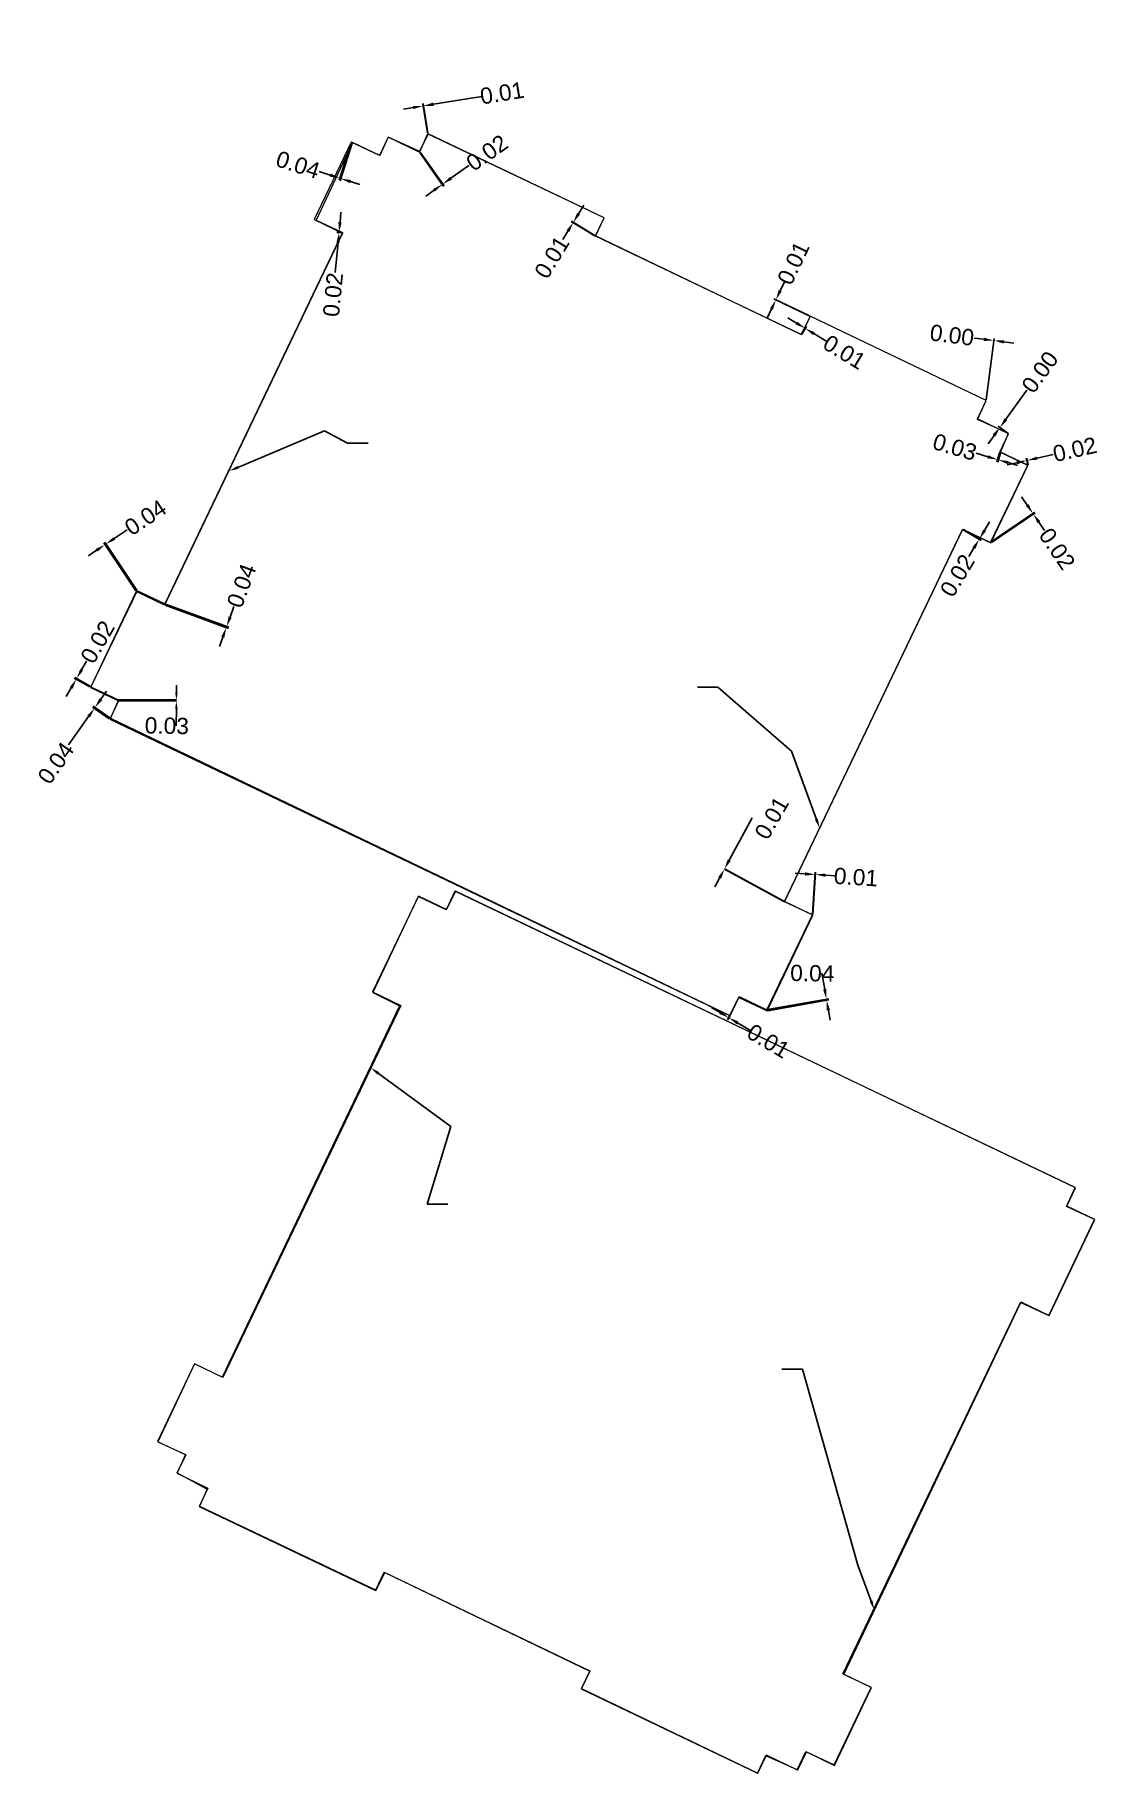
# Model space of a CAD drawing. Header units: metres. Extents: x 7511826.9 to 7511860.9, y 4693255.1 to 4693310.8.
import ezdxf
from ezdxf import colors
from ezdxf.entities.mleader import LeaderData, LeaderLine
from ezdxf.math import Vec2, Vec3

# ---------------------------------------------------------------- set-up
doc = ezdxf.new("R2010")
doc.units = ezdxf.units.M
for name, color, linetype, lineweight in [('dim', 7, 'Continuous', 0), ('kati 11 ekzekutim', 1, 'Continuous', 0), ('kati 11 ekzekutim pikat', 1, 'Continuous', 0), ('kati 11 projekt', 250, 'Continuous', 0)]:
    doc.layers.add(name, color=color, linetype=linetype, lineweight=lineweight)
doc.styles.get("Standard").update_dxf_attribs({"font": 'arial.ttf'})
doc.dimstyles.get("Standard").update_dxf_attribs({"dimtxt": 0.18, "dimasz": 0.18, "dimexe": 0.18, "dimexo": 0.0625, "dimgap": 0.09, "dimtad": 0, "dimtih": 1, "dimtoh": 1, "dimdec": 4, "dimzin": 0, "dimdsep": 46, "dimtxsty": 'Standard', "dimcen": 0.09, "dimadec": 0, "dimazin": 0, "dimtfac": 1, "dimtdec": 4, "dimtofl": 0, "dimtmove": 0, "dimatfit": 3, "dimfxl": 1, "dimtolj": 1, "dimtzin": 0, "dimarcsym": 0})

# ---------------------------------------------------------------- blocks, each defined once
blk = doc.blocks.new('*D66')
at = {"layer": 'Defpoints', "color": 0, "transparency": 16777216}
for p in [(7511858.611860547, 4693297.122342274), (7511858.648187622, 4693296.963661868), (7511858.664978767, 4693296.967505904, 662.325)]:
    blk.add_point(p, dxfattribs=at)
at = {"layer": 'dim', "color": 0, "lineweight": -2, "transparency": 16777216}
for p, q in [((7511858.299930298, 4693297.050931355), (7511857.988000048, 4693296.979520437)), ((7511858.642608644, 4693296.988031419), (7511858.595793091, 4693297.192526581)), ((7511858.659399789, 4693296.991875455), (7511858.612584235, 4693297.196370617)), ((7511858.940581942, 4693297.197597228), (7511859.460986943, 4693297.316734757))]:
    blk.add_line(p, q, dxfattribs=at)
at = {"layer": 'dim', "color": 0, "transparency": 16777216}
for points in [[(7511858.288028479, 4693297.10291973), (7511858.311832118, 4693296.998942981), (7511858.611860547, 4693297.122342274)], [(7511858.928680123, 4693297.249585603), (7511858.952483762, 4693297.145608854), (7511858.628651692, 4693297.126186309)]]:
    blk.add_solid(points, dxfattribs=at)
at = {"layer": 'dim', "color": 0, "transparency": 16777216, "insert": (7511860.151816165, 4693297.4748879), "char_height": 0.52, "attachment_point": 5, "rotation": 12.894651400279377}
blk.add_mtext('\\A1;0.02', dxfattribs=at)
blk = doc.blocks.new('*D93')
at = {"layer": 'Defpoints', "color": 0, "transparency": 16777216}
for p in [(7511850.581363425, 4693302.261886233), (7511851.675986332, 4693301.738694796), (7511851.678999998, 4693301.744999999, 643.937)]:
    blk.add_point(p, dxfattribs=at)
at = {"layer": 'dim', "color": 0, "lineweight": -2, "transparency": 16777216}
for p, q in [((7511850.722373325, 4693302.556907629), (7511850.860369559, 4693302.845623819)), ((7511850.443367191, 4693301.973170042), (7511850.305370957, 4693301.684453851)), ((7511851.653430379, 4693301.749475752), (7511850.516402282, 4693302.292935386)), ((7511851.656444045, 4693301.755780955), (7511850.519415949, 4693302.299240589))]:
    blk.add_line(p, q, dxfattribs=at)
at = {"layer": 'dim', "color": 0, "transparency": 16777216}
for points in [[(7511850.67425396, 4693302.579907001), (7511850.770492692, 4693302.533908256), (7511850.584377091, 4693302.268191436)], [(7511850.395247824, 4693301.996169414), (7511850.491486557, 4693301.95017067), (7511850.581363425, 4693302.261886233)]]:
    blk.add_solid(points, dxfattribs=at)
at = {"layer": 'dim', "color": 0, "transparency": 16777216, "insert": (7511851.145491572, 4693303.442157064), "char_height": 0.52, "attachment_point": 5, "rotation": 64.45383281616799}
blk.add_mtext('\\A1;0.01', dxfattribs=at)
blk = doc.blocks.new('*D94')
at = {"layer": 'Defpoints', "color": 0, "transparency": 16777216}
for p in [(7511857.675155567, 4693297.152937497), (7511857.746030823, 4693297.39506525), (7511857.777, 4693297.386000001, 665.457)]:
    blk.add_point(p, dxfattribs=at)
at = {"layer": 'dim', "color": 0, "lineweight": -2, "transparency": 16777216}
for p, q in [((7511857.368042536, 4693297.242835142), (7511856.992379095, 4693297.352798754)), ((7511857.73900757, 4693297.371072044), (7511857.654928598, 4693297.083837066)), ((7511857.769976746, 4693297.362006795), (7511857.685897774, 4693297.074771817)), ((7511858.013237774, 4693297.053974603), (7511858.320350805, 4693296.96407696))]:
    blk.add_line(p, q, dxfattribs=at)
at = {"layer": 'dim', "color": 0, "transparency": 16777216}
for points in [[(7511857.383025478, 4693297.294020647), (7511857.353059595, 4693297.191649636), (7511857.675155567, 4693297.152937497)], [(7511858.028220716, 4693297.105160109), (7511857.998254834, 4693297.002789098), (7511857.706124743, 4693297.143872248)]]:
    blk.add_solid(points, dxfattribs=at)
at = {"layer": 'dim', "color": 0, "transparency": 16777216, "insert": (7511856.309665361, 4693297.552641647), "char_height": 0.52, "attachment_point": 5, "rotation": 343.68427387334395}
blk.add_mtext('\\A1;0.03', dxfattribs=at)
blk = doc.blocks.new('*D96')
at = {"layer": 'Defpoints', "color": 0, "transparency": 16777216}
for p in [(7511857.55961015, 4693300.961615027), (7511857.31, 4693299.043, 643.937), (7511857.3144799, 4693299.042417169)]:
    blk.add_point(p, dxfattribs=at)
at = {"layer": 'dim', "color": 0, "lineweight": -2, "transparency": 16777216}
for p, q in [((7511857.242284375, 4693301.002898835), (7511856.924958602, 4693301.044182642)), ((7511857.313225297, 4693299.067791076), (7511857.568899007, 4693301.033013326)), ((7511857.317705197, 4693299.067208244), (7511857.573378907, 4693301.032430495)), ((7511857.881415824, 4693300.919748388), (7511858.198741598, 4693300.87846458))]:
    blk.add_line(p, q, dxfattribs=at)
at = {"layer": 'dim', "color": 0, "transparency": 16777216}
for points in [[(7511857.24916501, 4693301.055786464), (7511857.235403741, 4693300.950011205), (7511857.55961015, 4693300.961615027)], [(7511857.888296459, 4693300.972636018), (7511857.87453519, 4693300.866860759), (7511857.56409005, 4693300.961032196)]]:
    blk.add_solid(points, dxfattribs=at)
at = {"layer": 'dim', "color": 0, "transparency": 16777216, "insert": (7511856.220421245, 4693301.135842341), "char_height": 0.52, "attachment_point": 5, "rotation": 352.58750249354154}
blk.add_mtext('\\A1;0.00', dxfattribs=at)
blk = doc.blocks.new('*D97')
at = {"layer": 'Defpoints', "color": 0, "transparency": 16777216}
for p in [(7511857.752522334, 4693298.179750212), (7511858.026443627, 4693297.981468434), (7511858.029000001, 4693297.985, 643.937)]:
    blk.add_point(p, dxfattribs=at)
at = {"layer": 'dim', "color": 0, "lineweight": -2, "transparency": 16777216}
for p, q in [((7511857.942715274, 4693298.442496979), (7511858.618991539, 4693299.376755636)), ((7511858.006192439, 4693297.99612754), (7511857.694198914, 4693298.221968439)), ((7511858.008748814, 4693297.999659107), (7511857.696755288, 4693298.225500006)), ((7511857.564885767, 4693297.920535014), (7511857.377249202, 4693297.661319816))]:
    blk.add_line(p, q, dxfattribs=at)
at = {"layer": 'dim', "color": 0, "transparency": 16777216}
for points in [[(7511857.521683235, 4693297.951807775), (7511857.6080883, 4693297.889262253), (7511857.752522334, 4693298.179750212)], [(7511857.899512742, 4693298.473769739), (7511857.985917807, 4693298.411224218), (7511857.755078708, 4693298.183281779)]]:
    blk.add_solid(points, dxfattribs=at)
at = {"layer": 'dim', "color": 0, "transparency": 16777216, "insert": (7511859.035588551, 4693299.952273937), "char_height": 0.52, "attachment_point": 5, "rotation": 54.10057209068801}
blk.add_mtext('\\A1;0.00', dxfattribs=at)
blk = doc.blocks.new('*D98')
at = {"layer": 'Defpoints', "color": 0, "transparency": 16777216}
for p in [(7511856.559667038, 4693294.914129745), (7511856.568, 4693294.928000001, 665.352), (7511857.087678239, 4693294.59691158)]:
    blk.add_point(p, dxfattribs=at)
at = {"layer": 'dim', "color": 0, "lineweight": -2, "transparency": 16777216}
for p, q in [((7511856.581096991, 4693294.901255075), (7511857.149396501, 4693294.559832529)), ((7511856.589429952, 4693294.915125331), (7511857.157729464, 4693294.573702785)), ((7511857.260806981, 4693294.885085228), (7511857.425602763, 4693295.159388619)), ((7511856.922882457, 4693294.322608189), (7511856.758086676, 4693294.048304798))]:
    blk.add_line(p, q, dxfattribs=at)
at = {"layer": 'dim', "color": 0, "transparency": 16777216}
for points in [[(7511857.21508975, 4693294.912551192), (7511857.306524213, 4693294.857619264), (7511857.096011201, 4693294.610781836)], [(7511856.877165225, 4693294.350074152), (7511856.968599688, 4693294.295142225), (7511857.087678239, 4693294.59691158)]]:
    blk.add_solid(points, dxfattribs=at)
at = {"layer": 'dim', "color": 0, "transparency": 16777216, "insert": (7511856.393114887, 4693293.440807454), "char_height": 0.52, "attachment_point": 5, "rotation": 59.00342617817798}
blk.add_mtext('\\A1;0.02', dxfattribs=at)
blk = doc.blocks.new('*D99')
at = {"layer": 'Defpoints', "color": 0, "transparency": 16777216}
for p in [(7511858.808330649, 4693295.430648281), (7511857.448, 4693294.503, 665.449), (7511857.461825814, 4693294.48272542)]:
    blk.add_point(p, dxfattribs=at)
at = {"layer": 'dim', "color": 0, "lineweight": -2, "transparency": 16777216}
for p, q in [((7511858.628042949, 4693295.695027451), (7511858.44775525, 4693295.959406622)), ((7511857.468654622, 4693294.517084976), (7511858.867815962, 4693295.471213014)), ((7511857.482480437, 4693294.496810396), (7511858.881641776, 4693295.450938434)), ((7511859.002444162, 4693295.145994532), (7511859.182731861, 4693294.881615362))]:
    blk.add_line(p, q, dxfattribs=at)
at = {"layer": 'dim', "color": 0, "transparency": 16777216}
for points in [[(7511858.672106144, 4693295.7250754), (7511858.583979755, 4693295.664979502), (7511858.808330649, 4693295.430648281)], [(7511859.046507357, 4693295.176042481), (7511858.958380967, 4693295.115946583), (7511858.822156463, 4693295.410373702)]]:
    blk.add_solid(points, dxfattribs=at)
at = {"layer": 'dim', "color": 0, "transparency": 16777216, "insert": (7511859.582013466, 4693294.296097104), "char_height": 0.52, "attachment_point": 5, "rotation": 304.291192863931}
blk.add_mtext('\\A1;0.02', dxfattribs=at)
blk = doc.blocks.new('*D100')
at = {"layer": 'Defpoints', "color": 0, "transparency": 16777216}
for p in [(7511851.836056612, 4693283.869525798), (7511851.754999999, 4693282.574999999, 665.328), (7511851.767289162, 4693282.574230514)]:
    blk.add_point(p, dxfattribs=at)
at = {"layer": 'dim', "color": 0, "lineweight": -2, "transparency": 16777216}
for p, q in [((7511851.516682074, 4693283.889523405), (7511851.197307536, 4693283.909521012)), ((7511851.756562312, 4693282.599951136), (7511851.840556074, 4693283.941385068)), ((7511851.768851475, 4693282.599181651), (7511851.852845237, 4693283.940615583)), ((7511852.167720314, 4693283.848758706), (7511852.487094852, 4693283.828761099))]:
    blk.add_line(p, q, dxfattribs=at)
at = {"layer": 'dim', "color": 0, "transparency": 16777216}
for points in [[(7511851.520015009, 4693283.942752494), (7511851.513349139, 4693283.836294314), (7511851.836056612, 4693283.869525798)], [(7511852.171053248, 4693283.901987796), (7511852.164387379, 4693283.795529615), (7511851.848345775, 4693283.868756313)]]:
    blk.add_solid(points, dxfattribs=at)
at = {"layer": 'dim', "color": 0, "transparency": 16777216, "insert": (7511853.146973081, 4693283.787442884), "char_height": 0.52, "attachment_point": 5, "rotation": 356.4171075706054}
blk.add_mtext('\\A1;0.01', dxfattribs=at)
blk = doc.blocks.new('*D101')
at = {"layer": 'Defpoints', "color": 0, "transparency": 16777216}
for p in [(7511848.93900267, 4693284.047654121), (7511850.865130386, 4693283.005634842), (7511850.861, 4693282.997999999, 665.338)]:
    blk.add_point(p, dxfattribs=at)
at = {"layer": 'dim', "color": 0, "lineweight": -2, "transparency": 16777216}
for p, q in [((7511849.091266399, 4693284.329107061), (7511849.822448475, 4693285.680665608)), ((7511848.782608554, 4693283.75856634), (7511848.630344825, 4693283.477113402)), ((7511850.861, 4693282.997999999), (7511848.934872283, 4693284.040019278)), ((7511850.865130386, 4693283.005634842), (7511848.93900267, 4693284.047654121))]:
    blk.add_line(p, q, dxfattribs=at)
at = {"layer": 'dim', "color": 0, "transparency": 16777216}
for points in [[(7511849.044357575, 4693284.354484349), (7511849.138175223, 4693284.303729773), (7511848.93900267, 4693284.047654121)], [(7511848.73569973, 4693283.783943628), (7511848.829517378, 4693283.733189051), (7511848.934872283, 4693284.040019278)]]:
    blk.add_solid(points, dxfattribs=at)
at = {"layer": 'dim', "color": 0, "transparency": 16777216, "insert": (7511850.451860427, 4693285.680665608), "char_height": 0.52, "attachment_point": 5, "rotation": 59.99999999999999}
blk.add_mtext('\\A1;0.01', dxfattribs=at)
blk = doc.blocks.new('*D102')
at = {"layer": 'Defpoints', "color": 0, "transparency": 16777216}
for p in [(7511852.202845812, 4693279.879110694), (7511850.294, 4693279.544, 665.333), (7511850.3005147, 4693279.506891193)]:
    blk.add_point(p, dxfattribs=at)
at = {"layer": 'dim', "color": 0, "lineweight": -2, "transparency": 16777216}
for p, q in [((7511852.147513863, 4693280.194290603), (7511852.057292413, 4693280.708206866)), ((7511850.318623431, 4693279.548322808), (7511852.273761292, 4693279.891560382)), ((7511850.325138131, 4693279.511214001), (7511852.280275991, 4693279.854451575)), ((7511852.26469246, 4693279.526821978), (7511852.320024408, 4693279.211642068))]:
    blk.add_line(p, q, dxfattribs=at)
at = {"layer": 'dim', "color": 0, "transparency": 16777216}
for points in [[(7511852.200043849, 4693280.203512594), (7511852.094983878, 4693280.185068611), (7511852.202845812, 4693279.879110694)], [(7511852.317222446, 4693279.53604397), (7511852.212162475, 4693279.517599987), (7511852.209360512, 4693279.842001887)]]:
    blk.add_solid(points, dxfattribs=at)
at = {"layer": 'dim', "color": 0, "transparency": 16777216, "insert": (7511851.75019593, 4693280.708206866), "char_height": 0.52, "attachment_point": 5, "rotation": 359}
blk.add_mtext('\\A1;0.04', dxfattribs=at)
blk = doc.blocks.new('*D104')
at = {"layer": 'Defpoints', "color": 0, "transparency": 16777216}
for p in [(7511849.071921983, 4693279.289949848), (7511849.111, 4693279.356000001, 665.356), (7511849.11794495, 4693279.351891079)]:
    blk.add_point(p, dxfattribs=at)
at = {"layer": 'dim', "color": 0, "lineweight": -2, "transparency": 16777216}
for p, q in [((7511848.796513891, 4693279.452892728), (7511848.521105797, 4693279.61583561)), ((7511849.098270087, 4693279.334483743), (7511849.035259834, 4693279.227983028)), ((7511849.105215038, 4693279.330374821), (7511849.042204786, 4693279.223874106)), ((7511849.354275026, 4693279.122898046), (7511849.77372486, 4693278.874734081))]:
    blk.add_line(p, q, dxfattribs=at)
at = {"layer": 'dim', "color": 0, "transparency": 16777216}
for points in [[(7511848.823671037, 4693279.498794077), (7511848.769356743, 4693279.406991379), (7511849.071921983, 4693279.289949848)], [(7511849.381432174, 4693279.168799395), (7511849.327117879, 4693279.076996696), (7511849.078866934, 4693279.285840927)]]:
    blk.add_solid(points, dxfattribs=at)
at = {"layer": 'dim', "color": 0, "transparency": 16777216, "insert": (7511850.34276147, 4693278.538068359), "char_height": 0.52, "attachment_point": 5, "rotation": 329.38967603335396}
blk.add_mtext('\\A1;0.01', dxfattribs=at)
blk = doc.blocks.new('*D105')
at = {"layer": 'Defpoints', "color": 0, "transparency": 16777216}
for p in [(7511828.795738246, 4693289.220362864), (7511829.270451473, 4693288.842786499), (7511829.290999998, 4693288.872, 665.365)]:
    blk.add_point(p, dxfattribs=at)
at = {"layer": 'dim', "color": 0, "lineweight": -2, "transparency": 16777216}
for p, q in [((7511828.979841466, 4693289.482099382), (7511829.163944686, 4693289.743835899)), ((7511829.250003308, 4693288.857169563), (7511828.716299005, 4693289.232572588)), ((7511829.270551832, 4693288.886383063), (7511828.736847529, 4693289.261786088)), ((7511828.591086501, 4693288.929412846), (7511827.950875103, 4693288.019234837))]:
    blk.add_line(p, q, dxfattribs=at)
at = {"layer": 'dim', "color": 0, "transparency": 16777216}
for points in [[(7511828.547463749, 4693288.960096716), (7511828.634709254, 4693288.898728976), (7511828.775189721, 4693289.191149364)], [(7511828.936218713, 4693289.512783252), (7511829.023464219, 4693289.451415512), (7511828.795738246, 4693289.220362864)]]:
    blk.add_solid(points, dxfattribs=at)
at = {"layer": 'dim', "color": 0, "transparency": 16777216, "insert": (7511827.542224979, 4693287.438263683), "char_height": 0.52, "attachment_point": 5, "rotation": 54.8777755320255}
blk.add_mtext('\\A1;0.04', dxfattribs=at)
blk = doc.blocks.new('*D106')
at = {"layer": 'Defpoints', "color": 0, "transparency": 16777216}
for p in [(7511829.550864575, 4693289.429190307), (7511829.551, 4693289.464, 665.446), (7511831.398521654, 4693289.456812353)]:
    blk.add_point(p, dxfattribs=at)
at = {"layer": 'dim', "color": 0, "lineweight": -2, "transparency": 16777216}
for p, q in [((7511831.39945535, 4693289.696810537), (7511831.400389045, 4693289.936808721)), ((7511829.550864575, 4693289.429190307), (7511831.39838623, 4693289.42200266)), ((7511829.551, 4693289.464), (7511831.398521654, 4693289.456812353)), ((7511831.397452535, 4693289.182004476), (7511831.395307219, 4693288.630569648))]:
    blk.add_line(p, q, dxfattribs=at)
at = {"layer": 'dim', "color": 0, "transparency": 16777216}
for points in [[(7511831.359455653, 4693289.696966153), (7511831.439455047, 4693289.696654921), (7511831.398521654, 4693289.456812353)], [(7511831.357452838, 4693289.182160092), (7511831.437452232, 4693289.18184886), (7511831.39838623, 4693289.42200266)]]:
    blk.add_solid(points, dxfattribs=at)
at = {"layer": 'dim', "color": 0, "transparency": 16777216, "insert": (7511831.093604162, 4693288.630569648), "char_height": 0.52, "attachment_point": 5, "rotation": 359}
blk.add_mtext('\\A1;0.03', dxfattribs=at)
blk = doc.blocks.new('*D107')
at = {"layer": 'Defpoints', "color": 0, "transparency": 16777216}
for p in [(7511828.206222709, 4693290.143197603), (7511828.648705933, 4693289.860594509), (7511828.661, 4693289.882, 665.486)]:
    blk.add_point(p, dxfattribs=at)
at = {"layer": 'dim', "color": 0, "lineweight": -2, "transparency": 16777216}
for p, q in [((7511828.365596186, 4693290.420686513), (7511828.524969663, 4693290.698175422)), ((7511828.034555165, 4693289.844303202), (7511827.875181689, 4693289.566814292)), ((7511828.627027111, 4693289.873045562), (7511828.131493637, 4693290.157651143)), ((7511828.639321179, 4693289.894451053), (7511828.143787705, 4693290.179056635))]:
    blk.add_line(p, q, dxfattribs=at)
at = {"layer": 'dim', "color": 0, "transparency": 16777216}
for points in [[(7511828.319348035, 4693290.447248759), (7511828.411844338, 4693290.394124267), (7511828.206222709, 4693290.143197603)], [(7511827.988307014, 4693289.870865447), (7511828.080803317, 4693289.817740955), (7511828.193928642, 4693290.121792112)]]:
    blk.add_solid(points, dxfattribs=at)
at = {"layer": 'dim', "color": 0, "transparency": 16777216, "insert": (7511828.877932721, 4693291.312727707), "char_height": 0.52, "attachment_point": 5, "rotation": 60.12944836900048}
blk.add_mtext('\\A1;0.02', dxfattribs=at)
blk = doc.blocks.new('*D108')
at = {"layer": 'Defpoints', "color": 0, "transparency": 16777216}
for p in [(7511829.11318949, 4693294.427572321), (7511830.115480157, 4693292.927933564), (7511830.147000001, 4693292.949000001, 665.473)]:
    blk.add_point(p, dxfattribs=at)
at = {"layer": 'dim', "color": 0, "lineweight": -2, "transparency": 16777216}
for p, q in [((7511829.410757965, 4693294.626453621), (7511829.821126373, 4693294.90072529)), ((7511828.847140858, 4693294.249757458), (7511828.581092225, 4693294.071942594)), ((7511830.10158837, 4693292.948718613), (7511829.073181146, 4693294.487433263)), ((7511830.133108214, 4693292.96978505), (7511829.10470099, 4693294.5084997))]:
    blk.add_line(p, q, dxfattribs=at)
at = {"layer": 'dim', "color": 0, "transparency": 16777216}
for points in [[(7511828.817505048, 4693294.294098896), (7511828.876776669, 4693294.205416019), (7511829.11318949, 4693294.427572321)], [(7511829.381122155, 4693294.67079506), (7511829.440393777, 4693294.582112183), (7511829.144709334, 4693294.448638758)]]:
    blk.add_solid(points, dxfattribs=at)
at = {"layer": 'dim', "color": 0, "transparency": 16777216, "insert": (7511830.411669039, 4693295.295417278), "char_height": 0.52, "attachment_point": 5, "rotation": 33.756974871744276}
blk.add_mtext('\\A1;0.04', dxfattribs=at)
blk = doc.blocks.new('*D109')
at = {"layer": 'Defpoints', "color": 0, "transparency": 16777216}
for p in [(7511831.017638867, 4693292.496529271), (7511831.031000001, 4693292.533000001, 665.48), (7511832.994116251, 4693291.77244225)]:
    blk.add_point(p, dxfattribs=at)
at = {"layer": 'dim', "color": 0, "lineweight": -2, "transparency": 16777216}
for p, q in [((7511831.04111316, 4693292.487929409), (7511833.061722213, 4693291.747674651)), ((7511831.054474294, 4693292.52440014), (7511833.075083349, 4693291.78414538)), ((7511833.117555605, 4693292.10938392), (7511833.240937643, 4693292.446169144)), ((7511832.884038033, 4693291.471971309), (7511832.773959816, 4693291.171500369))]:
    blk.add_line(p, q, dxfattribs=at)
at = {"layer": 'dim', "color": 0, "transparency": 16777216}
for points in [[(7511833.067477114, 4693292.127730289), (7511833.167634096, 4693292.09103755), (7511833.007477387, 4693291.808912979)], [(7511832.833959544, 4693291.490317678), (7511832.934116524, 4693291.453624939), (7511832.994116251, 4693291.77244225)]]:
    blk.add_solid(points, dxfattribs=at)
at = {"layer": 'dim', "color": 0, "transparency": 16777216, "insert": (7511833.485275997, 4693293.113118297), "char_height": 0.52, "attachment_point": 5, "rotation": 69.87957582863261}
blk.add_mtext('\\A1;0.04', dxfattribs=at)
blk = doc.blocks.new('*D110')
at = {"layer": 'Defpoints', "color": 0, "transparency": 16777216}
for p in [(7511836.605007072, 4693304.434479421), (7511836.712175519, 4693304.405024175), (7511836.714000001, 4693304.424, 665.474)]:
    blk.add_point(p, dxfattribs=at)
at = {"layer": 'dim', "color": 0, "lineweight": -2, "transparency": 16777216}
for p, q in [((7511836.635633109, 4693304.753010496), (7511836.666259145, 4693305.071541572)), ((7511836.687290279, 4693304.407416834), (7511836.531513099, 4693304.422394454)), ((7511836.689114761, 4693304.426392659), (7511836.533337581, 4693304.44137028)), ((7511836.572556552, 4693304.096972521), (7511836.480176006, 4693303.136153644))]:
    blk.add_line(p, q, dxfattribs=at)
at = {"layer": 'dim', "color": 0, "transparency": 16777216}
for points in [[(7511836.582544597, 4693304.758114836), (7511836.688721622, 4693304.747906158), (7511836.605007072, 4693304.434479421)], [(7511836.51946804, 4693304.10207686), (7511836.625645066, 4693304.091868182), (7511836.60318259, 4693304.415503597)]]:
    blk.add_solid(points, dxfattribs=at)
at = {"layer": 'dim', "color": 0, "transparency": 16777216, "insert": (7511836.412348787, 4693302.430705629), "char_height": 0.52, "attachment_point": 5, "rotation": 84.50802313906144}
blk.add_mtext('\\A1;0.02', dxfattribs=at)
blk = doc.blocks.new('*D112')
at = {"layer": 'Defpoints', "color": 0, "transparency": 16777216}
for p in [(7511836.996378617, 4693307.317364916), (7511837.035, 4693307.305, 665.472), (7511836.626074433, 4693306.160732791)]:
    blk.add_point(p, dxfattribs=at)
at = {"layer": 'dim', "color": 0, "lineweight": -2, "transparency": 16777216}
for p, q in [((7511836.988755828, 4693307.293555399), (7511836.604120798, 4693306.092161383)), ((7511837.027377211, 4693307.281190483), (7511836.642742181, 4693306.079796467)), ((7511836.321312621, 4693306.2583045), (7511835.965389501, 4693306.372255875)), ((7511836.969457626, 4693306.050796164), (7511837.274219437, 4693305.953224455))]:
    blk.add_line(p, q, dxfattribs=at)
at = {"layer": 'dim', "color": 0, "transparency": 16777216}
for points in [[(7511836.337574573, 4693306.309098136), (7511836.30505067, 4693306.207510864), (7511836.626074433, 4693306.160732791)], [(7511836.985719578, 4693306.1015898), (7511836.953195675, 4693306.000002529), (7511836.664695816, 4693306.148367874)]]:
    blk.add_solid(points, dxfattribs=at)
at = {"layer": 'dim', "color": 0, "transparency": 16777216, "insert": (7511835.288915987, 4693306.588833789), "char_height": 0.52, "attachment_point": 5, "rotation": 342.2471548126413}
blk.add_mtext('\\A1;0.04', dxfattribs=at)
blk = doc.blocks.new('*D114')
at = {"layer": 'Defpoints', "color": 0, "transparency": 16777216}
for p in [(7511839.171324668, 4693306.997818999), (7511839.189999999, 4693307.010999999, 665.468), (7511839.905153781, 4693305.958102515)]:
    blk.add_point(p, dxfattribs=at)
at = {"layer": 'dim', "color": 0, "lineweight": -2, "transparency": 16777216}
for p, q in [((7511839.185740588, 4693306.977393984), (7511839.946671633, 4693305.899278472)), ((7511839.20441592, 4693306.990574984), (7511839.965346965, 4693305.912459472)), ((7511840.185269302, 4693306.1558073), (7511840.761825455, 4693306.562739092)), ((7511839.643713592, 4693305.773578729), (7511839.382273403, 4693305.589054942))]:
    blk.add_line(p, q, dxfattribs=at)
at = {"layer": 'dim', "color": 0, "transparency": 16777216}
for points in [[(7511839.612959628, 4693305.817152093), (7511839.674467556, 4693305.730005364), (7511839.905153781, 4693305.958102515)], [(7511840.154515338, 4693306.199380665), (7511840.216023266, 4693306.112233936), (7511839.923829113, 4693305.971283515)]]:
    blk.add_solid(points, dxfattribs=at)
at = {"layer": 'dim', "color": 0, "transparency": 16777216, "insert": (7511841.340834777, 4693306.971402324), "char_height": 0.52, "attachment_point": 5, "rotation": 35.21434130063848}
blk.add_mtext('\\A1;0.02', dxfattribs=at)
blk = doc.blocks.new('*D115')
at = {"layer": 'Defpoints', "color": 0, "transparency": 16777216}
for p in [(7511839.307534276, 4693308.475690478), (7511839.438, 4693307.582, 665.483), (7511839.451737458, 4693307.58422216)]:
    blk.add_point(p, dxfattribs=at)
at = {"layer": 'dim', "color": 0, "lineweight": -2, "transparency": 16777216}
for p, q in [((7511839.623428118, 4693308.526789207), (7511841.171048624, 4693308.777131027)), ((7511838.977902974, 4693308.42236959), (7511838.662009132, 4693308.371270862)), ((7511839.434007912, 4693307.606679207), (7511839.282299604, 4693308.544544433)), ((7511839.44774537, 4693307.608901367), (7511839.296037062, 4693308.546766593))]:
    blk.add_line(p, q, dxfattribs=at)
at = {"layer": 'dim', "color": 0, "transparency": 16777216}
for points in [[(7511838.96938652, 4693308.475018565), (7511838.986419429, 4693308.369720617), (7511839.293796818, 4693308.473468319)], [(7511839.614911664, 4693308.579438181), (7511839.631944573, 4693308.474140233), (7511839.307534276, 4693308.475690478)]]:
    blk.add_solid(points, dxfattribs=at)
at = {"layer": 'dim', "color": 0, "transparency": 16777216, "insert": (7511841.823735187, 4693308.882709069), "char_height": 0.52, "attachment_point": 5, "rotation": 9.18852740977954}
blk.add_mtext('\\A1;0.01', dxfattribs=at)
blk = doc.blocks.new('*D117')
at = {"layer": 'Defpoints', "color": 0, "transparency": 16777216}
for p in [(7511844.101831451, 4693304.746893361), (7511844.809818096, 4693304.301541249), (7511844.815000001, 4693304.310000001, 665.378)]:
    blk.add_point(p, dxfattribs=at)
at = {"layer": 'dim', "color": 0, "lineweight": -2, "transparency": 16777216}
for p, q in [((7511844.268992914, 4693305.019761544), (7511844.436154375, 4693305.292629728)), ((7511844.78850027, 4693304.314600739), (7511844.035254205, 4693304.776045939)), ((7511844.793682175, 4693304.32305949), (7511844.04043611, 4693304.78450469)), ((7511843.929488083, 4693304.465566427), (7511843.762326621, 4693304.192698242))]:
    blk.add_line(p, q, dxfattribs=at)
at = {"layer": 'dim', "color": 0, "transparency": 16777216}
for points in [[(7511843.884010053, 4693304.493426669), (7511843.974966114, 4693304.437706183), (7511844.096649545, 4693304.738434609)], [(7511844.223514883, 4693305.047621788), (7511844.314470944, 4693304.991901301), (7511844.101831451, 4693304.746893361)]]:
    blk.add_solid(points, dxfattribs=at)
at = {"layer": 'dim', "color": 0, "transparency": 16777216, "insert": (7511843.416944643, 4693303.628909485), "char_height": 0.52, "attachment_point": 5, "rotation": 58.507995946455466}
blk.add_mtext('\\A1;0.01', dxfattribs=at)
blk = doc.blocks.new('*D119')
at = {"layer": 'Defpoints', "color": 0, "transparency": 16777216}
for p in [(7511851.395573542, 4693301.152291635), (7511851.400999999, 4693301.149, 643.937), (7511851.518403707, 4693301.354784517)]:
    blk.add_point(p, dxfattribs=at)
at = {"layer": 'dim', "color": 0, "lineweight": -2, "transparency": 16777216}
for p, q in [((7511851.244804626, 4693301.520746993), (7511850.971205547, 4693301.686709468)), ((7511851.408539361, 4693301.173666563), (7511851.555745265, 4693301.416344309)), ((7511851.413965818, 4693301.170374928), (7511851.561171721, 4693301.413052674)), ((7511851.797429243, 4693301.185530405), (7511852.211261301, 4693300.934504002))]:
    blk.add_line(p, q, dxfattribs=at)
at = {"layer": 'dim', "color": 0, "transparency": 16777216}
for points in [[(7511851.27246504, 4693301.566346839), (7511851.217144214, 4693301.475147145), (7511851.518403707, 4693301.354784517)], [(7511851.825089657, 4693301.231130254), (7511851.76976883, 4693301.139930559), (7511851.523830164, 4693301.351492882)]]:
    blk.add_solid(points, dxfattribs=at)
at = {"layer": 'dim', "color": 0, "transparency": 16777216, "insert": (7511852.776560206, 4693300.59159932), "char_height": 0.52, "attachment_point": 5, "rotation": 328.75941716392276}
blk.add_mtext('\\A1;0.01', dxfattribs=at)

msp = doc.modelspace()

# ---------------------------------------------------------------- linework, layer by layer
at = {"layer": 'kati 11 ekzekutim', "elevation": 643.937, "flags": 128}
msp.add_lwpolyline([(7511849.111, 4693279.356), (7511849.404, 4693279.962), (7511850.294, 4693279.544), (7511851.755, 4693282.575), (7511850.861, 4693282.998), (7511856.568, 4693294.928), (7511857.448, 4693294.503), (7511858.651, 4693296.974), (7511857.777, 4693297.386), (7511858.029, 4693297.985), (7511857.037, 4693298.438), (7511857.31, 4693299.043), (7511851.679, 4693301.745), (7511851.401, 4693301.149), (7511844.815, 4693304.31), (7511845.091, 4693304.894), (7511839.438, 4693307.582), (7511839.19, 4693307.011), (7511838.181, 4693307.474), (7511837.91, 4693306.891), (7511837.035, 4693307.305), (7511835.867, 4693304.819), (7511836.714, 4693304.424), (7511831.031, 4693292.533), (7511830.147, 4693292.949), (7511828.661, 4693289.882), (7511829.551, 4693289.464), (7511829.291, 4693288.872), (7511849.111, 4693279.356)], dxfattribs=at)
at = {"layer": 'kati 11 ekzekutim', "flags": 128}
msp.add_lwpolyline([(7511838.069, 4693261.529), (7511844.628, 4693258.364), (7511844.36, 4693257.811), (7511850.004, 4693255.106), (7511850.273, 4693255.66), (7511851.287, 4693255.206), (7511851.56, 4693255.788), (7511852.456, 4693255.352), (7511853.642, 4693257.844), (7511852.761, 4693258.261), (7511858.422, 4693270.175), (7511859.315, 4693269.751), (7511860.782, 4693272.823), (7511859.889, 4693273.243), (7511860.159, 4693273.847), (7511840.305, 4693283.335), (7511840.03, 4693282.735), (7511839.132, 4693283.166), (7511837.69, 4693280.092), (7511838.542, 4693279.668), (7511832.861, 4693267.78), (7511831.979, 4693268.21), (7511830.809, 4693265.706), (7511831.691, 4693265.303), (7511831.424, 4693264.721), (7511832.386, 4693264.197), (7511832.133, 4693263.652), (7511837.794, 4693260.967)], close=True, dxfattribs=at)
at = {"layer": 'kati 11 projekt', "flags": 128}
for points in [[(7511829.270451475, 4693288.8427865), (7511849.11794495, 4693279.351891078), (7511849.398357901, 4693279.938294574), (7511850.3005147, 4693279.506891193), (7511851.767289163, 4693282.574230515), (7511850.865130386, 4693283.005634842), (7511856.559667039, 4693294.914129745), (7511857.461825814, 4693294.48272542), (7511858.648187622, 4693296.963661868), (7511857.746030822, 4693297.395065249), (7511858.026443626, 4693297.981468434), (7511857.034067085, 4693298.456013962), (7511857.314479899, 4693299.042417169), (7511851.675986333, 4693301.738694796), (7511851.395573542, 4693301.152291635), (7511844.809818095, 4693304.301541248), (7511845.090231013, 4693304.887944349), (7511839.451737458, 4693307.58422216), (7511839.171324668, 4693306.997819), (7511838.17895014, 4693307.472363831), (7511837.898537349, 4693306.885960671), (7511836.996378617, 4693307.317364916), (7511835.810016809, 4693304.836428468), (7511836.712175517, 4693304.405024175), (7511831.017638865, 4693292.49652927), (7511830.115480157, 4693292.927933563), (7511828.648705932, 4693289.860594509), (7511829.550864575, 4693289.429190307)], [(7511860.173308415, 4693273.84358567), (7511840.325830713, 4693283.334514071), (7511840.045403516, 4693282.748114862), (7511839.143246717, 4693283.179518242), (7511837.676472256, 4693280.11217892), (7511838.57863103, 4693279.680774594), (7511832.884082763, 4693267.772287768), (7511831.981924705, 4693268.203693594), (7511830.795558775, 4693265.722759116), (7511831.697714858, 4693265.291354237), (7511831.417301081, 4693264.704951518), (7511832.409676927, 4693264.230404165), (7511832.12926314, 4693263.644001422), (7511837.76775213, 4693260.947714605), (7511838.048165895, 4693261.534117299), (7511844.633916109, 4693258.384856742), (7511844.353502218, 4693257.798454109), (7511849.991991293, 4693255.102166926), (7511850.272405057, 4693255.688569622), (7511851.264778797, 4693255.214023142), (7511851.545192561, 4693255.800425836), (7511852.447350577, 4693255.369020091), (7511853.633716506, 4693257.849954568), (7511852.731558515, 4693258.281360361), (7511858.426114955, 4693270.189845804), (7511859.328272947, 4693269.758440011), (7511860.795052268, 4693272.825776628), (7511859.892894343, 4693273.25718233)]]:
    msp.add_lwpolyline(points, close=True, dxfattribs=at)

# ---------------------------------------------------------------- dimensions: what is measured, and where the dimension line sits
at = {"layer": 'dim', "color": 5}
for base, p1, p2, angle, picture, middle in [((7511839.307534276, 4693308.475690478), (7511839.438, 4693307.582, 665.483), (7511839.451737458, 4693307.58422216), 9.188527409779542, '*D115', (7511841.823735187, 4693308.882709069)), ((7511839.905153781, 4693305.958102515), (7511839.19, 4693307.011, 665.468), (7511839.171324668, 4693306.997819), 215.21434264674417, '*D114', (7511841.340834777, 4693306.971402324)), ((7511836.626074433, 4693306.160732791), (7511837.035, 4693307.305, 665.472), (7511836.996378617, 4693307.317364916), 162.2471548126413, '*D112', (7511835.288915987, 4693306.588833789)), ((7511844.101831451, 4693304.746893361), (7511844.809818095, 4693304.301541248), (7511844.815, 4693304.31, 665.378), 58.507995946455466, '*D117', (7511843.416944643, 4693303.628909485)), ((7511836.605007072, 4693304.434479421), (7511836.712175517, 4693304.405024175), (7511836.714, 4693304.424, 665.474), 84.50802313906144, '*D110', (7511836.412348787, 4693302.430705629)), ((7511850.581363425, 4693302.261886233), (7511851.679, 4693301.745, 643.937), (7511851.675986333, 4693301.738694796), 244.45383281616796, '*D93', (7511851.145491572, 4693303.442157064)), ((7511851.518403707, 4693301.354784517), (7511851.401, 4693301.149, 643.937), (7511851.395573542, 4693301.152291635), 148.75941716392273, '*D119', (7511852.776560206, 4693300.59159932)), ((7511857.55961015, 4693300.961615027), (7511857.314479899, 4693299.042417169), (7511857.31, 4693299.043, 643.937), 172.58750249354156, '*D96', (7511856.220421245, 4693301.135842341)), ((7511857.752522334, 4693298.179750212), (7511858.029, 4693297.985, 643.937), (7511858.026443626, 4693297.981468434), 234.10056491384594, '*D97', (7511859.035588551, 4693299.952273937)), ((7511857.675155567, 4693297.152937497), (7511857.777, 4693297.386, 665.457), (7511857.746030822, 4693297.395065249), 163.68427387334395, '*D94', (7511856.309665361, 4693297.552641647)), ((7511858.611860547, 4693297.122342274), (7511858.664978767, 4693296.967505904, 662.325), (7511858.648187622, 4693296.963661868), 192.89465140027937, '*D66', (7511860.151816165, 4693297.4748879)), ((7511829.11318949, 4693294.427572321), (7511830.147, 4693292.949, 665.473), (7511830.115480157, 4693292.927933563), 213.75697604194625, '*D108', (7511830.411669039, 4693295.295417278)), ((7511858.808330649, 4693295.430648281), (7511857.461825814, 4693294.48272542), (7511857.448, 4693294.503, 665.449), 124.291192863931, '*D99', (7511859.582013466, 4693294.296097104)), ((7511857.087678239, 4693294.59691158), (7511856.568, 4693294.928, 665.352), (7511856.559667039, 4693294.914129745), 239.003426178178, '*D98', (7511856.393114887, 4693293.440807454)), ((7511832.994116251, 4693291.77244225), (7511831.031, 4693292.533, 665.48), (7511831.017638865, 4693292.49652927), 249.87957582863265, '*D109', (7511833.485275997, 4693293.113118297)), ((7511828.206222709, 4693290.143197603), (7511828.648705932, 4693289.860594509), (7511828.661, 4693289.882, 665.486), 60.12944836900048, '*D107', (7511828.877932721, 4693291.312727707)), ((7511828.795738246, 4693289.220362864), (7511829.270451475, 4693288.8427865), (7511829.291, 4693288.872, 665.365), 54.8777755320255, '*D105', (7511827.542224979, 4693287.438263683)), ((7511851.836056612, 4693283.869525798), (7511851.767289163, 4693282.574230515), (7511851.755, 4693282.575, 665.328), 176.4171075706054, '*D100', (7511853.146973081, 4693283.787442884)), ((7511849.071921983, 4693279.289949848), (7511849.11794495, 4693279.351891078), (7511849.111, 4693279.356, 665.356), 149.389676033354, '*D104', (7511850.34276147, 4693278.538068359))]:
    dim = msp.add_linear_dim(base=base, p1=p1, p2=p2, angle=angle, dimstyle='Standard', override={"dimscale": 0.4, "dimtxt": 1.3, "dimasz": 0.8, "dimtih": 0, "dimtoh": 0, "dimdec": 2, "dimcen": 0, "dimtdec": 2}, dxfattribs=at)
    dim.commit()
    dim.dimension.update_dxf_attribs({"geometry": picture, "text_midpoint": middle, "dimtype": 161})
for base, p1, p2, angle, override, picture, middle, turn in [((7511831.398521654, 4693289.456812353), (7511829.550864575, 4693289.429190307), (7511829.551, 4693289.464, 665.446), 89.77709611267177, {"dimscale": 0.4, "dimtxt": 1.3, "dimasz": 0.6, "dimexe": 0, "dimexo": 0, "dimtih": 0, "dimtoh": 0, "dimdec": 2, "dimcen": 0, "dimtdec": 2}, '*D106', (7511831.093604162, 4693288.630569648), 359), ((7511848.93900267, 4693284.047654121), (7511850.861, 4693282.998, 665.338), (7511850.865130386, 4693283.005634842), 61.586978786883215, {"dimscale": 0.4, "dimtxt": 1.3, "dimasz": 0.8, "dimexe": 0, "dimexo": 0, "dimgap": 0.01, "dimtih": 0, "dimtoh": 0, "dimdec": 2, "dimcen": 0, "dimtdec": 2}, '*D101', (7511850.451860427, 4693285.680665608), 59.99999999999999), ((7511852.202845812, 4693279.879110694), (7511850.3005147, 4693279.506891193), (7511850.294, 4693279.544, 665.333), 99.95719200804189, {"dimscale": 0.4, "dimtxt": 1.3, "dimasz": 0.8, "dimtih": 0, "dimtoh": 0, "dimdec": 2, "dimcen": 0, "dimtdec": 2}, '*D102', (7511851.75019593, 4693280.708206866), 359)]:
    dim = msp.add_linear_dim(base=base, p1=p1, p2=p2, angle=angle, dimstyle='Standard', override=override, dxfattribs=at)
    dim.commit()
    dim.dimension.update_dxf_attribs({"geometry": picture, "text_midpoint": middle, "dimtype": 161, "text_rotation": turn})

# ---------------------------------------------------------------- leaders
at = {"layer": 'kati 11 ekzekutim pikat'}
ml = msp.add_multileader_mtext('Standard', dxfattribs=at)
ml.set_content('', color=256)
ml.set_leader_properties()
ml.build(insert=Vec2(0, 0))
ml.multileader.update_dxf_attribs({"text_left_attachment_type": 6, "text_right_attachment_type": 6, "dogleg_length": 0.36, "arrow_head_size": 0.3})
ctx = ml.context
ctx.base_point, ctx.char_height, ctx.arrow_head_size, ctx.landing_gap_size, ctx.plane_origin = Vec3(7511838.580783276, 4693289.867244213), 0.8, 0.3, 0.3, Vec3(7511851.532061932, 4693285.223665833)
ctx.left_attachment, ctx.right_attachment, ctx.text_align_type = 6, 6, 2
notes = []
notes.append((ctx, [(0, (1, 1, 0), (7511848.73096063, 4693289.867244213), (-1, 0), 0.36, [(0, [(7511851.982593913, 4693285.354650219), (7511851.081272925, 4693287.820791792)], 0, [])])]))
ctx.mtext.insert, ctx.mtext.alignment, ctx.mtext.flow_direction = Vec3(7511848.070960629, 4693290.827244213), 3, 5
ml = msp.add_multileader_mtext('Standard', dxfattribs=at)
ml.set_content('', color=256)
ml.set_leader_properties()
ml.build(insert=Vec2(0, 0))
ml.multileader.update_dxf_attribs({"text_left_attachment_type": 6, "text_right_attachment_type": 6, "dogleg_length": 0.36, "arrow_head_size": 0.3})
ctx = ml.context
ctx.base_point, ctx.char_height, ctx.arrow_head_size, ctx.landing_gap_size, ctx.plane_origin = Vec3(7511841.28137276, 4693268.035149037), 0.8, 0.3, 0.3, Vec3(7511853.657418622, 4693259.164295103)
ctx.left_attachment, ctx.right_attachment, ctx.text_align_type = 6, 6, 2
notes.append((ctx, [(0, (1, 1, 0), (7511851.431550114, 4693268.035149037), (-1, 0), 0.36, [(0, [(7511853.734371801, 4693260.331036294), (7511853.206629615, 4693261.761421063)], 0, [])])]))
ctx.mtext.insert, ctx.mtext.alignment, ctx.mtext.flow_direction = Vec3(7511850.771550113, 4693268.995149037), 3, 5
at = {"layer": 'kati 11 projekt'}
ml = msp.add_multileader_mtext('Standard', dxfattribs=at)
ml.set_content('', color=256)
ml.set_leader_properties()
ml.build(insert=Vec2(0, 0))
ml.multileader.update_dxf_attribs({"text_left_attachment_type": 6, "text_right_attachment_type": 6, "dogleg_length": 0.36, "arrow_head_size": 0.3})
ctx = ml.context
ctx.base_point, ctx.char_height, ctx.arrow_head_size, ctx.landing_gap_size, ctx.plane_origin = Vec3(7511837.238925399, 4693297.678807692), 0.8, 0.3, 0.3, Vec3(7511845.616744476, 4693291.207089549)
ctx.left_attachment, ctx.right_attachment = 6, 6
notes.append((ctx, [(1, (1, 1, 0), (7511836.878925399, 4693297.678807692), (1, 0), 0.36, [(0, [(7511833.092860577, 4693296.787362286), (7511836.14317513, 4693298.076233732)], 0, [])])]))
ctx.mtext.insert, ctx.mtext.flow_direction = Vec3(7511837.538925399, 4693298.638807692), 5
ml = msp.add_multileader_mtext('Standard', dxfattribs=at)
ml.set_content('', color=256)
ml.set_leader_properties()
ml.build(insert=Vec2(0, 0))
ml.multileader.update_dxf_attribs({"text_left_attachment_type": 6, "text_right_attachment_type": 6, "dogleg_length": 0.36, "arrow_head_size": 0.3})
ctx = ml.context
ctx.base_point, ctx.char_height, ctx.arrow_head_size, ctx.landing_gap_size, ctx.plane_origin = Vec3(7511839.781647318, 4693273.320776252), 0.8, 0.3, 0.3, Vec3(7511848.339100691, 4693276.646260669)
ctx.left_attachment, ctx.right_attachment = 6, 6
notes.append((ctx, [(1, (1, 1, 0), (7511839.421647318, 4693273.320776252), (1, 0), 0.36, [(0, [(7511837.622785988, 4693277.68190347), (7511840.186760116, 4693275.8068186)], 0, [])])]))
ctx.mtext.insert, ctx.mtext.flow_direction = Vec3(7511840.081647318, 4693274.280776252), 5
for ctx, leaders in notes:
    for number, flags, end, landing, length, lines in leaders:
        leader = LeaderData()
        leader.index, (leader.has_last_leader_line, leader.has_dogleg_vector, leader.attachment_direction) = number, flags
        leader.last_leader_point, leader.dogleg_vector, leader.dogleg_length = Vec3(end), Vec3(landing), length
        for number, points, colour, breaks in lines:
            line = LeaderLine()
            line.index, line.vertices, line.color, line.breaks = number, Vec3.list(points), colors.encode_raw_color(colour), breaks
            leader.lines.append(line)
        ctx.leaders.append(leader)

doc.saveas('drawing.dxf')
